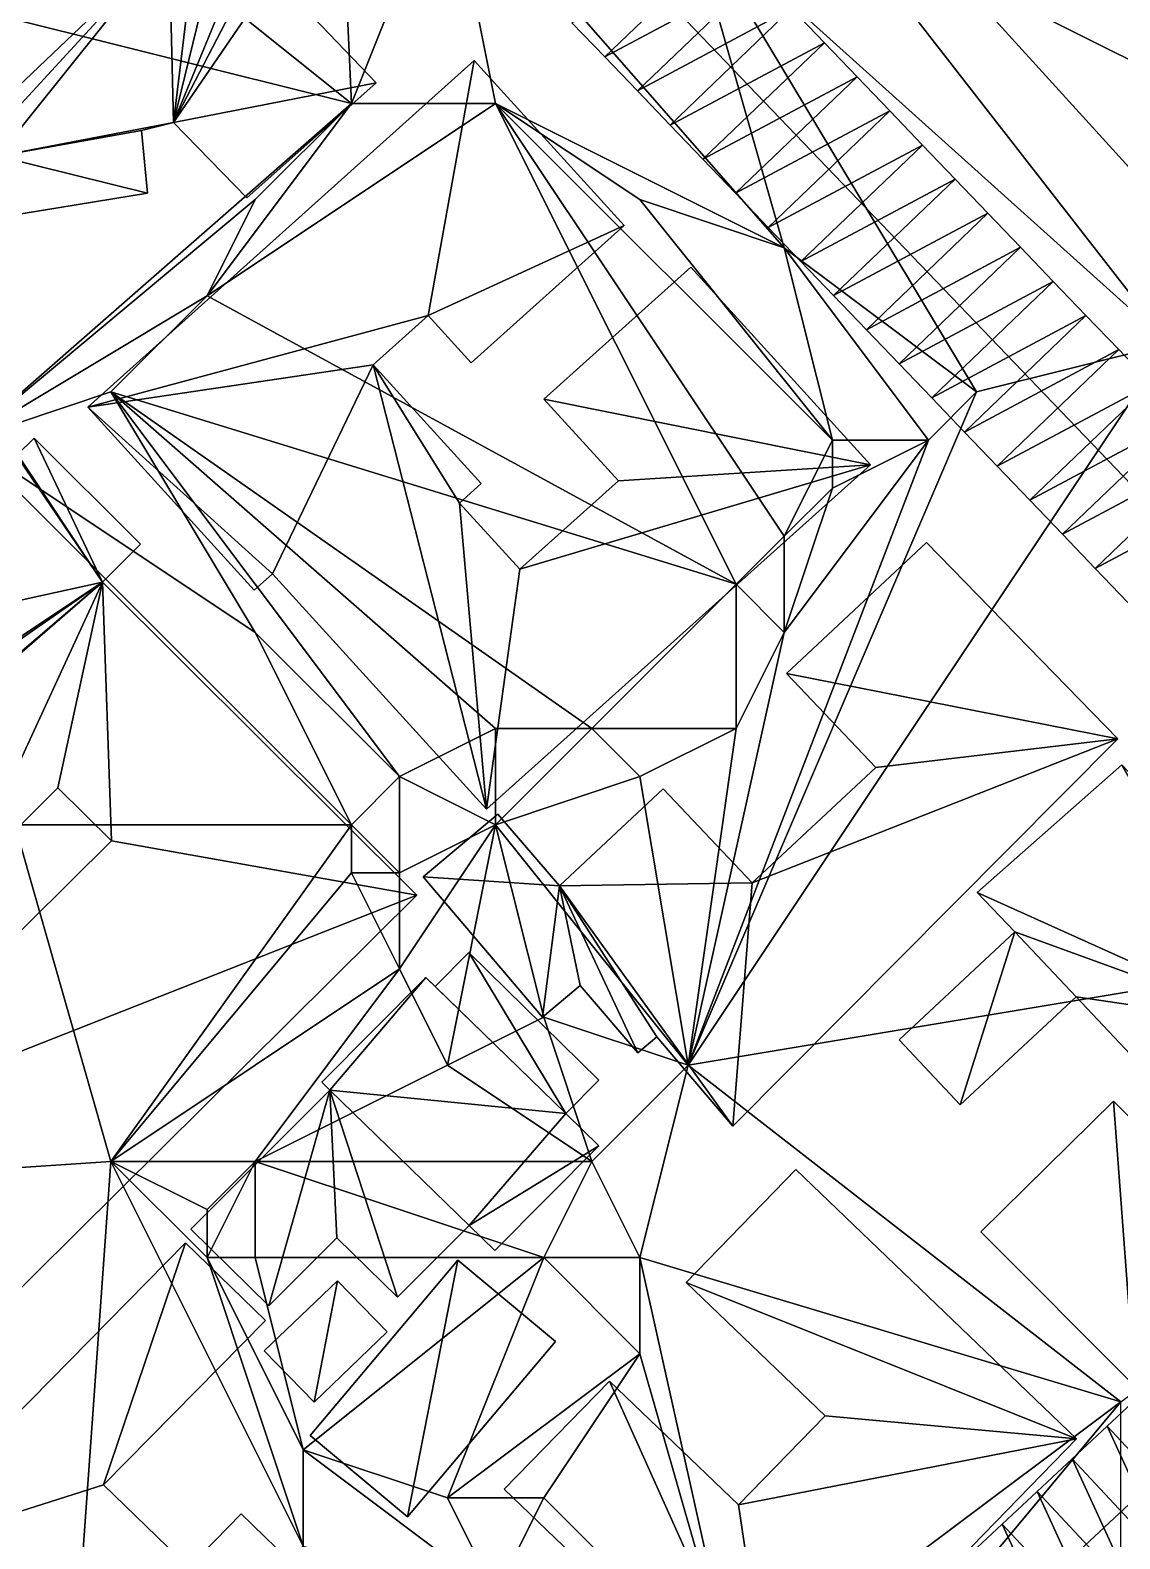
# Model space of a CAD drawing. Header units: metres. Extents: x -1103 to 901, y -902 to 905.
# Drawn here: x -935.4 to -890, y 228.3 to 291 of the extents above; entities that cross this region are included whole.
import ezdxf

# ---------------------------------------------------------------- set-up
doc = ezdxf.new("R2010")
doc.units = ezdxf.units.M
for name, color, linetype in [('OSM_BUILDING_FOOTPRINTS', 7, 'CONTINUOUS'), ('OSM_BUILDING_ROOFS', 1, 'CONTINUOUS'), ('OSM_BUILDING_WALLS', 8, 'CONTINUOUS'), ('OSM_ROAD_AXES', 2, 'CONTINUOUS'), ('OSM_ROAD_SURFACE', 9, 'CONTINUOUS'), ('OSM_TERRAIN', 3, 'CONTINUOUS')]:
    doc.layers.add(name, color=color, linetype=linetype)

msp = doc.modelspace()

# ---------------------------------------------------------------- linework, layer by layer
at = {"layer": 'OSM_BUILDING_FOOTPRINTS'}
for points in [[(-887.143, 282.572, 13.713), (-900.64, 297.424, 13.713), (-889.708, 307.256, 13.713), (-888.625, 306.072, 13.713), (-882.247, 311.801, 13.713), (-882.136, 311.679, 13.713), (-882.114, 311.646, 13.713), (-880.6, 313.006, 13.713), (-877.228, 309.302, 13.713), (-877.14, 309.379, 13.713), (-875.161, 307.234, 13.713), (-873.205, 308.992, 13.713), (-871.735, 307.367, 13.713), (-870.485, 308.495, 13.713), (-868.396, 306.216, 13.713), (-863.886, 310.319, 13.713), (-860.449, 306.593, 13.713), (-887.143, 282.572, 13.713)], [(-942.069, 292.115, 14.005), (-929.579, 294.692, 14.005), (-928.495, 294.659, 14.005), (-927.622, 294.471, 14.005), (-926.561, 294.128, 14.005), (-925.975, 293.807, 14.005), (-925.224, 293.31, 14.005), (-920.968, 288.853, 14.005), (-926.34, 284.075, 14.005), (-929.391, 287.205, 14.005), (-930.728, 286.873, 14.005), (-930.474, 284.274, 14.005), (-936.332, 283.312, 14.005), (-936.697, 285.8, 14.005), (-937.792, 285.745, 14.005), (-937.637, 284.772, 14.005), (-940.71, 284.108, 14.005), (-942.069, 292.115, 14.005)], [(-925.278, 268.438, 14.391), (-926.041, 267.752, 14.391), (-932.961, 275.361, 14.391), (-916.889, 289.782, 14.391), (-910.654, 282.925, 14.391), (-917.021, 277.208, 14.391), (-918.801, 279.176, 14.391), (-921.089, 277.13, 14.391), (-916.601, 272.198, 14.391), (-917.508, 271.38, 14.391), (-914.998, 268.626, 14.391), (-910.897, 272.298, 14.391), (-913.993, 275.704, 14.391), (-907.88, 281.189, 14.391), (-900.407, 272.973, 14.391), (-916.38, 258.651, 14.391), (-925.278, 268.438, 14.391)], [(-919.276, 255.068, 14.015), (-944.058, 230.483, 14.015), (-957.798, 244.163, 14.015), (-953.034, 248.874, 14.015), (-950.027, 251.86, 14.015), (-947.905, 249.748, 14.015), (-948.281, 249.383, 14.015), (-944.147, 245.269, 14.015), (-931.977, 257.324, 14.015), (-934.199, 259.535, 14.015), (-938.078, 255.698, 14.015), (-942.069, 259.668, 14.015), (-941.151, 260.575, 14.015), (-941.98, 261.393, 14.015), (-941.118, 262.256, 14.015), (-944.335, 265.452, 14.015), (-936.089, 273.613, 14.015), (-935.879, 273.403, 14.015), (-935.194, 274.078, 14.015), (-930.761, 269.665, 14.015), (-932.353, 268.084, 14.015), (-919.276, 255.068, 14.015)], [(-898.086, 269.732, 15.646), (-890.127, 261.571, 15.646), (-906.144, 245.469, 15.646), (-909.294, 249.173, 15.646), (-910.09, 248.51, 15.646), (-912.489, 251.319, 15.646), (-914.047, 250.003, 15.646), (-919.011, 255.831, 15.646), (-915.905, 258.441, 15.646), (-913.351, 255.455, 15.646), (-909.04, 259.492, 15.646), (-905.337, 255.577, 15.646), (-900.197, 260.387, 15.646), (-903.9, 264.291, 15.646), (-898.086, 269.732, 15.646)], [(-881.693, 251.74, 15.888), (-889.961, 260.487, 15.888), (-895.975, 255.179, 15.888), (-894.416, 253.542, 15.888), (-899.224, 249.052, 15.888), (-896.682, 246.354, 15.888), (-891.862, 250.844, 15.888), (-889.165, 247.979, 15.888), (-889.431, 247.272, 15.888), (-883.826, 241.477, 15.888), (-881.516, 243.733, 15.888), (-883.649, 245.812, 15.888), (-883.296, 246.387, 15.888), (-883.152, 249.473, 15.888), (-883.672, 249.638, 15.888), (-881.693, 251.74, 15.888)], [(-923.233, 247.293, 14.169), (-918.9, 251.651, 14.169), (-918.513, 251.275, 14.169), (-917.109, 252.679, 14.169), (-911.704, 247.371, 14.169), (-913.075, 245.988, 14.169), (-911.704, 244.639, 14.169), (-916.037, 240.293, 14.169), (-917.098, 241.333, 14.169), (-920.083, 238.347, 14.169), (-922.603, 240.824, 14.169), (-925.433, 237.993, 14.169), (-928.671, 241.177, 14.169), (-922.901, 246.961, 14.169), (-923.233, 247.293, 14.169)], [(-895.831, 241.067, 15.957), (-890.304, 246.509, 15.957), (-883.904, 240.106, 15.957), (-889.419, 234.653, 15.957), (-895.831, 241.067, 15.957)], [(-915.65, 230.362, 15.277), (-911.273, 234.863, 15.277), (-905.9, 229.71, 15.277), (-902.297, 233.415, 15.277), (-908.078, 238.966, 15.277), (-903.513, 243.655, 15.277), (-891.851, 232.464, 15.277), (-904.397, 219.558, 15.277), (-915.65, 230.362, 15.277)], [(-941.759, 227.53, 14.03), (-928.892, 240.613, 14.03), (-925.565, 237.384, 14.03), (-932.308, 230.539, 14.03), (-928.76, 227.11, 14.03), (-926.582, 229.333, 14.03), (-922.702, 225.562, 14.03), (-931.025, 217.102, 14.03), (-941.759, 227.53, 14.03)], [(-913.506, 236.5, 14.787), (-919.662, 229.212, 14.787), (-923.719, 232.596, 14.787), (-917.573, 239.884, 14.787), (-913.506, 236.5, 14.787)], [(-925.62, 236.113, 14.514), (-922.57, 239.032, 14.514), (-920.514, 236.909, 14.514), (-923.553, 233.989, 14.514), (-925.62, 236.113, 14.514)]]:
    msp.add_polyline3d(points, close=True, dxfattribs=at)
at = {"layer": 'OSM_BUILDING_ROOFS'}
for points in [[(-900.64, 297.424, 50.913), (-887.143, 282.572, 50.913), (-860.449, 306.593, 50.913)], [(-929.579, 294.692, 28.805), (-942.069, 292.115, 28.805), (-940.71, 284.108, 28.805)], [(-929.579, 294.692, 28.805), (-940.71, 284.108, 28.805), (-937.792, 285.745, 28.805)], [(-929.579, 294.692, 28.805), (-937.792, 285.745, 28.805), (-936.697, 285.8, 28.805)], [(-929.579, 294.692, 28.805), (-936.697, 285.8, 28.805), (-929.391, 287.205, 28.805)], [(-929.391, 287.205, 28.805), (-928.495, 294.659, 28.805), (-929.579, 294.692, 28.805)], [(-929.391, 287.205, 28.805), (-927.622, 294.471, 28.805), (-928.495, 294.659, 28.805)], [(-929.391, 287.205, 28.805), (-926.561, 294.128, 28.805), (-927.622, 294.471, 28.805)], [(-929.391, 287.205, 28.805), (-925.975, 293.807, 28.805), (-926.561, 294.128, 28.805)], [(-929.391, 287.205, 28.805), (-925.224, 293.31, 28.805), (-925.975, 293.807, 28.805)], [(-929.391, 287.205, 28.805), (-920.968, 288.853, 28.805), (-925.224, 293.31, 28.805)], [(-918.801, 279.176, 29.191), (-916.889, 289.782, 29.191), (-932.961, 275.361, 29.191)], [(-918.801, 279.176, 29.191), (-910.654, 282.925, 29.191), (-916.889, 289.782, 29.191)], [(-929.391, 287.205, 28.805), (-926.34, 284.075, 28.805), (-920.968, 288.853, 28.805)], [(-936.697, 285.8, 28.805), (-930.728, 286.873, 28.805), (-929.391, 287.205, 28.805)], [(-936.697, 285.8, 28.805), (-930.474, 284.274, 28.805), (-930.728, 286.873, 28.805)], [(-936.697, 285.8, 28.805), (-936.332, 283.312, 28.805), (-930.474, 284.274, 28.805)], [(-918.801, 279.176, 29.191), (-917.021, 277.208, 29.191), (-910.654, 282.925, 29.191)], [(-900.407, 272.973, 29.191), (-907.88, 281.189, 29.191), (-913.993, 275.704, 29.191)], [(-921.089, 277.13, 29.191), (-918.801, 279.176, 29.191), (-932.961, 275.361, 29.191)], [(-921.089, 277.13, 29.191), (-932.961, 275.361, 29.191), (-925.278, 268.438, 29.191)], [(-921.089, 277.13, 29.191), (-925.278, 268.438, 29.191), (-916.38, 258.651, 29.191)], [(-917.508, 271.38, 29.191), (-916.601, 272.198, 29.191), (-921.089, 277.13, 29.191)], [(-916.38, 258.651, 29.191), (-917.508, 271.38, 29.191), (-921.089, 277.13, 29.191)], [(-900.407, 272.973, 29.191), (-913.993, 275.704, 29.191), (-910.897, 272.298, 29.191)], [(-932.961, 275.361, 29.191), (-926.041, 267.752, 29.191), (-925.278, 268.438, 29.191)], [(-932.353, 268.084, 25.615), (-936.089, 273.613, 25.615), (-944.335, 265.452, 25.615)], [(-932.353, 268.084, 25.615), (-935.879, 273.403, 25.615), (-936.089, 273.613, 25.615)], [(-932.353, 268.084, 25.615), (-935.194, 274.078, 25.615), (-935.879, 273.403, 25.615)], [(-932.353, 268.084, 25.615), (-930.761, 269.665, 25.615), (-935.194, 274.078, 25.615)], [(-916.38, 258.651, 29.191), (-900.407, 272.973, 29.191), (-914.998, 268.626, 29.191)], [(-900.407, 272.973, 29.191), (-910.897, 272.298, 29.191), (-914.998, 268.626, 29.191)], [(-916.38, 258.651, 29.191), (-914.998, 268.626, 29.191), (-917.508, 271.38, 29.191)], [(-890.127, 261.571, 25.646), (-898.086, 269.732, 25.646), (-903.9, 264.291, 25.646)], [(-932.353, 268.084, 25.615), (-944.335, 265.452, 25.615), (-941.118, 262.256, 25.615)], [(-932.353, 268.084, 25.615), (-941.151, 260.575, 25.615), (-942.069, 259.668, 25.615)], [(-932.353, 268.084, 25.615), (-942.069, 259.668, 25.615), (-938.078, 255.698, 25.615)], [(-932.353, 268.084, 25.615), (-941.118, 262.256, 25.615), (-941.98, 261.393, 25.615)], [(-932.353, 268.084, 25.615), (-941.98, 261.393, 25.615), (-941.151, 260.575, 25.615)], [(-932.353, 268.084, 25.615), (-938.078, 255.698, 25.615), (-934.199, 259.535, 25.615)], [(-932.353, 268.084, 25.615), (-934.199, 259.535, 25.615), (-931.977, 257.324, 25.615)], [(-919.276, 255.068, 25.615), (-932.353, 268.084, 25.615), (-931.977, 257.324, 25.615)], [(-890.127, 261.571, 25.646), (-903.9, 264.291, 25.646), (-900.197, 260.387, 25.646)], [(-906.144, 245.469, 25.646), (-890.127, 261.571, 25.646), (-905.337, 255.577, 25.646)], [(-890.127, 261.571, 25.646), (-900.197, 260.387, 25.646), (-905.337, 255.577, 25.646)], [(-883.672, 249.638, 30.688), (-889.961, 260.487, 30.688), (-895.975, 255.179, 30.688)], [(-905.337, 255.577, 25.646), (-909.04, 259.492, 25.646), (-913.351, 255.455, 25.646)], [(-913.351, 255.455, 25.646), (-915.905, 258.441, 25.646), (-919.011, 255.831, 25.646)], [(-919.276, 255.068, 25.615), (-931.977, 257.324, 25.615), (-944.147, 245.269, 25.615)], [(-913.351, 255.455, 25.646), (-919.011, 255.831, 25.646), (-914.047, 250.003, 25.646)], [(-913.351, 255.455, 25.646), (-914.047, 250.003, 25.646), (-912.489, 251.319, 25.646)], [(-906.144, 245.469, 25.646), (-905.337, 255.577, 25.646), (-913.351, 255.455, 25.646)], [(-913.351, 255.455, 25.646), (-912.489, 251.319, 25.646), (-910.09, 248.51, 25.646)], [(-913.351, 255.455, 25.646), (-910.09, 248.51, 25.646), (-909.294, 249.173, 25.646)], [(-913.351, 255.455, 25.646), (-909.294, 249.173, 25.646), (-906.144, 245.469, 25.646)], [(-944.147, 245.269, 25.615), (-944.058, 230.483, 25.615), (-919.276, 255.068, 25.615)], [(-883.672, 249.638, 30.688), (-895.975, 255.179, 30.688), (-894.416, 253.542, 30.688)], [(-894.416, 253.542, 30.688), (-899.224, 249.052, 30.688), (-896.682, 246.354, 30.688)], [(-894.416, 253.542, 30.688), (-896.682, 246.354, 30.688), (-891.862, 250.844, 30.688)], [(-883.672, 249.638, 30.688), (-894.416, 253.542, 30.688), (-891.862, 250.844, 30.688)], [(-913.075, 245.988, 28.969), (-917.109, 252.679, 28.969), (-918.513, 251.275, 28.969)], [(-913.075, 245.988, 28.969), (-911.704, 247.371, 28.969), (-917.109, 252.679, 28.969)], [(-918.9, 251.651, 28.969), (-923.233, 247.293, 28.969), (-922.901, 246.961, 28.969)], [(-913.075, 245.988, 28.969), (-918.9, 251.651, 28.969), (-922.901, 246.961, 28.969)], [(-913.075, 245.988, 28.969), (-918.513, 251.275, 28.969), (-918.9, 251.651, 28.969)], [(-883.672, 249.638, 30.688), (-891.862, 250.844, 30.688), (-889.165, 247.979, 30.688)], [(-922.901, 246.961, 28.969), (-928.671, 241.177, 28.969), (-925.433, 237.993, 28.969)], [(-922.901, 246.961, 28.969), (-925.433, 237.993, 28.969), (-922.603, 240.824, 28.969)], [(-922.901, 246.961, 28.969), (-922.603, 240.824, 28.969), (-920.083, 238.347, 28.969)], [(-922.901, 246.961, 28.969), (-920.083, 238.347, 28.969), (-917.098, 241.333, 28.969)], [(-913.075, 245.988, 28.969), (-922.901, 246.961, 28.969), (-917.098, 241.333, 28.969)], [(-917.098, 241.333, 28.969), (-911.704, 244.639, 28.969), (-913.075, 245.988, 28.969)], [(-890.304, 246.509, 27.557), (-895.831, 241.067, 27.557), (-889.419, 234.653, 27.557)], [(-890.304, 246.509, 27.557), (-889.419, 234.653, 27.557), (-883.904, 240.106, 27.557)], [(-917.098, 241.333, 28.969), (-916.037, 240.293, 28.969), (-911.704, 244.639, 28.969)], [(-891.851, 232.464, 26.877), (-903.513, 243.655, 26.877), (-908.078, 238.966, 26.877)], [(-932.308, 230.539, 32.03), (-928.892, 240.613, 32.03), (-941.759, 227.53, 32.03)], [(-932.308, 230.539, 32.03), (-925.565, 237.384, 32.03), (-928.892, 240.613, 32.03)], [(-919.662, 229.212, 29.587), (-917.573, 239.884, 29.587), (-923.719, 232.596, 29.587)], [(-919.662, 229.212, 29.587), (-913.506, 236.5, 29.587), (-917.573, 239.884, 29.587)], [(-922.57, 239.032, 24.514), (-925.62, 236.113, 24.514), (-923.553, 233.989, 24.514)], [(-922.57, 239.032, 24.514), (-923.553, 233.989, 24.514), (-920.514, 236.909, 24.514)], [(-891.851, 232.464, 26.877), (-908.078, 238.966, 26.877), (-902.297, 233.415, 26.877)], [(-911.273, 234.863, 26.877), (-915.65, 230.362, 26.877), (-904.397, 219.558, 26.877)], [(-905.9, 229.71, 26.877), (-911.273, 234.863, 26.877), (-904.397, 219.558, 26.877)], [(-891.851, 232.464, 26.877), (-902.297, 233.415, 26.877), (-905.9, 229.71, 26.877)], [(-905.9, 229.71, 26.877), (-904.397, 219.558, 26.877), (-891.851, 232.464, 26.877)], [(-941.759, 227.53, 32.03), (-928.76, 227.11, 32.03), (-932.308, 230.539, 32.03)], [(-922.702, 225.562, 32.03), (-926.582, 229.333, 32.03), (-928.76, 227.11, 32.03)]]:
    msp.add_3dface(points, dxfattribs=at)
at = {"layer": 'OSM_BUILDING_WALLS'}
for points in [[(-900.64, 297.424, 13.713), (-887.143, 282.572, 13.713), (-887.143, 282.572, 50.913)], [(-900.64, 297.424, 13.713), (-887.143, 282.572, 50.913), (-900.64, 297.424, 50.913)], [(-920.968, 288.853, 14.005), (-925.224, 293.31, 14.005), (-925.224, 293.31, 28.805)], [(-920.968, 288.853, 14.005), (-925.224, 293.31, 28.805), (-920.968, 288.853, 28.805)], [(-916.889, 289.782, 14.391), (-932.961, 275.361, 14.391), (-932.961, 275.361, 29.191)], [(-916.889, 289.782, 14.391), (-932.961, 275.361, 29.191), (-916.889, 289.782, 29.191)], [(-910.654, 282.925, 14.391), (-916.889, 289.782, 14.391), (-916.889, 289.782, 29.191)], [(-910.654, 282.925, 14.391), (-916.889, 289.782, 29.191), (-910.654, 282.925, 29.191)], [(-926.34, 284.075, 14.005), (-920.968, 288.853, 14.005), (-920.968, 288.853, 28.805)], [(-926.34, 284.075, 14.005), (-920.968, 288.853, 28.805), (-926.34, 284.075, 28.805)], [(-930.728, 286.873, 14.005), (-929.391, 287.205, 14.005), (-929.391, 287.205, 28.805)], [(-930.728, 286.873, 14.005), (-929.391, 287.205, 28.805), (-930.728, 286.873, 28.805)], [(-930.474, 284.274, 14.005), (-930.728, 286.873, 14.005), (-930.728, 286.873, 28.805)], [(-930.474, 284.274, 14.005), (-930.728, 286.873, 28.805), (-930.474, 284.274, 28.805)], [(-929.391, 287.205, 14.005), (-926.34, 284.075, 14.005), (-926.34, 284.075, 28.805)], [(-929.391, 287.205, 14.005), (-926.34, 284.075, 28.805), (-929.391, 287.205, 28.805)], [(-936.332, 283.312, 14.005), (-930.474, 284.274, 14.005), (-930.474, 284.274, 28.805)], [(-936.332, 283.312, 14.005), (-930.474, 284.274, 28.805), (-936.332, 283.312, 28.805)], [(-917.021, 277.208, 14.391), (-910.654, 282.925, 14.391), (-910.654, 282.925, 29.191)], [(-917.021, 277.208, 14.391), (-910.654, 282.925, 29.191), (-917.021, 277.208, 29.191)], [(-907.88, 281.189, 14.391), (-913.993, 275.704, 14.391), (-913.993, 275.704, 29.191)], [(-907.88, 281.189, 14.391), (-913.993, 275.704, 29.191), (-907.88, 281.189, 29.191)], [(-900.407, 272.973, 14.391), (-907.88, 281.189, 14.391), (-907.88, 281.189, 29.191)], [(-900.407, 272.973, 14.391), (-907.88, 281.189, 29.191), (-900.407, 272.973, 29.191)], [(-921.089, 277.13, 14.391), (-918.801, 279.176, 14.391), (-918.801, 279.176, 29.191)], [(-921.089, 277.13, 14.391), (-918.801, 279.176, 29.191), (-921.089, 277.13, 29.191)], [(-918.801, 279.176, 14.391), (-917.021, 277.208, 14.391), (-917.021, 277.208, 29.191)], [(-918.801, 279.176, 14.391), (-917.021, 277.208, 29.191), (-918.801, 279.176, 29.191)], [(-916.601, 272.198, 14.391), (-921.089, 277.13, 14.391), (-921.089, 277.13, 29.191)], [(-916.601, 272.198, 14.391), (-921.089, 277.13, 29.191), (-916.601, 272.198, 29.191)], [(-913.993, 275.704, 14.391), (-910.897, 272.298, 14.391), (-910.897, 272.298, 29.191)], [(-913.993, 275.704, 14.391), (-910.897, 272.298, 29.191), (-913.993, 275.704, 29.191)], [(-932.961, 275.361, 14.391), (-926.041, 267.752, 14.391), (-926.041, 267.752, 29.191)], [(-932.961, 275.361, 14.391), (-926.041, 267.752, 29.191), (-932.961, 275.361, 29.191)], [(-935.194, 274.078, 14.015), (-935.879, 273.403, 14.015), (-935.879, 273.403, 25.615)], [(-935.194, 274.078, 14.015), (-935.879, 273.403, 25.615), (-935.194, 274.078, 25.615)], [(-930.761, 269.665, 14.015), (-935.194, 274.078, 14.015), (-935.194, 274.078, 25.615)], [(-930.761, 269.665, 14.015), (-935.194, 274.078, 25.615), (-930.761, 269.665, 25.615)], [(-916.38, 258.651, 14.391), (-900.407, 272.973, 14.391), (-900.407, 272.973, 29.191)], [(-916.38, 258.651, 14.391), (-900.407, 272.973, 29.191), (-916.38, 258.651, 29.191)], [(-917.508, 271.38, 14.391), (-916.601, 272.198, 14.391), (-916.601, 272.198, 29.191)], [(-917.508, 271.38, 14.391), (-916.601, 272.198, 29.191), (-917.508, 271.38, 29.191)], [(-910.897, 272.298, 14.391), (-914.998, 268.626, 14.391), (-914.998, 268.626, 29.191)], [(-910.897, 272.298, 14.391), (-914.998, 268.626, 29.191), (-910.897, 272.298, 29.191)], [(-914.998, 268.626, 14.391), (-917.508, 271.38, 14.391), (-917.508, 271.38, 29.191)], [(-914.998, 268.626, 14.391), (-917.508, 271.38, 29.191), (-914.998, 268.626, 29.191)], [(-932.353, 268.084, 14.015), (-930.761, 269.665, 14.015), (-930.761, 269.665, 25.615)], [(-932.353, 268.084, 14.015), (-930.761, 269.665, 25.615), (-932.353, 268.084, 25.615)], [(-898.086, 269.732, 15.646), (-903.9, 264.291, 15.646), (-903.9, 264.291, 25.646)], [(-898.086, 269.732, 15.646), (-903.9, 264.291, 25.646), (-898.086, 269.732, 25.646)], [(-890.127, 261.571, 15.646), (-898.086, 269.732, 15.646), (-898.086, 269.732, 25.646)], [(-890.127, 261.571, 15.646), (-898.086, 269.732, 25.646), (-890.127, 261.571, 25.646)], [(-919.276, 255.068, 14.015), (-932.353, 268.084, 14.015), (-932.353, 268.084, 25.615)], [(-919.276, 255.068, 14.015), (-932.353, 268.084, 25.615), (-919.276, 255.068, 25.615)], [(-926.041, 267.752, 14.391), (-925.278, 268.438, 14.391), (-925.278, 268.438, 29.191)], [(-926.041, 267.752, 14.391), (-925.278, 268.438, 29.191), (-926.041, 267.752, 29.191)], [(-925.278, 268.438, 14.391), (-916.38, 258.651, 14.391), (-916.38, 258.651, 29.191)], [(-925.278, 268.438, 14.391), (-916.38, 258.651, 29.191), (-925.278, 268.438, 29.191)], [(-903.9, 264.291, 15.646), (-900.197, 260.387, 15.646), (-900.197, 260.387, 25.646)], [(-903.9, 264.291, 15.646), (-900.197, 260.387, 25.646), (-903.9, 264.291, 25.646)], [(-906.144, 245.469, 15.646), (-890.127, 261.571, 15.646), (-890.127, 261.571, 25.646)], [(-906.144, 245.469, 15.646), (-890.127, 261.571, 25.646), (-906.144, 245.469, 25.646)], [(-889.961, 260.487, 15.888), (-895.975, 255.179, 15.888), (-895.975, 255.179, 30.688)], [(-889.961, 260.487, 15.888), (-895.975, 255.179, 30.688), (-889.961, 260.487, 30.688)], [(-900.197, 260.387, 15.646), (-905.337, 255.577, 15.646), (-905.337, 255.577, 25.646)], [(-900.197, 260.387, 15.646), (-905.337, 255.577, 25.646), (-900.197, 260.387, 25.646)], [(-938.078, 255.698, 14.015), (-934.199, 259.535, 14.015), (-934.199, 259.535, 25.615)], [(-938.078, 255.698, 14.015), (-934.199, 259.535, 25.615), (-938.078, 255.698, 25.615)], [(-934.199, 259.535, 14.015), (-931.977, 257.324, 14.015), (-931.977, 257.324, 25.615)], [(-934.199, 259.535, 14.015), (-931.977, 257.324, 25.615), (-934.199, 259.535, 25.615)], [(-909.04, 259.492, 15.646), (-913.351, 255.455, 15.646), (-913.351, 255.455, 25.646)], [(-909.04, 259.492, 15.646), (-913.351, 255.455, 25.646), (-909.04, 259.492, 25.646)], [(-905.337, 255.577, 15.646), (-909.04, 259.492, 15.646), (-909.04, 259.492, 25.646)], [(-905.337, 255.577, 15.646), (-909.04, 259.492, 25.646), (-905.337, 255.577, 25.646)], [(-915.905, 258.441, 15.646), (-919.011, 255.831, 15.646), (-919.011, 255.831, 25.646)], [(-915.905, 258.441, 15.646), (-919.011, 255.831, 25.646), (-915.905, 258.441, 25.646)], [(-913.351, 255.455, 15.646), (-915.905, 258.441, 15.646), (-915.905, 258.441, 25.646)], [(-913.351, 255.455, 15.646), (-915.905, 258.441, 25.646), (-913.351, 255.455, 25.646)], [(-931.977, 257.324, 14.015), (-944.147, 245.269, 14.015), (-944.147, 245.269, 25.615)], [(-931.977, 257.324, 14.015), (-944.147, 245.269, 25.615), (-931.977, 257.324, 25.615)], [(-919.011, 255.831, 15.646), (-914.047, 250.003, 15.646), (-914.047, 250.003, 25.646)], [(-919.011, 255.831, 15.646), (-914.047, 250.003, 25.646), (-919.011, 255.831, 25.646)], [(-944.058, 230.483, 14.015), (-919.276, 255.068, 14.015), (-919.276, 255.068, 25.615)], [(-944.058, 230.483, 14.015), (-919.276, 255.068, 25.615), (-944.058, 230.483, 25.615)], [(-895.975, 255.179, 15.888), (-894.416, 253.542, 15.888), (-894.416, 253.542, 30.688)], [(-895.975, 255.179, 15.888), (-894.416, 253.542, 30.688), (-895.975, 255.179, 30.688)], [(-894.416, 253.542, 15.888), (-899.224, 249.052, 15.888), (-899.224, 249.052, 30.688)], [(-894.416, 253.542, 15.888), (-899.224, 249.052, 30.688), (-894.416, 253.542, 30.688)], [(-917.109, 252.679, 14.169), (-918.513, 251.275, 14.169), (-918.513, 251.275, 28.969)], [(-917.109, 252.679, 14.169), (-918.513, 251.275, 28.969), (-917.109, 252.679, 28.969)], [(-911.704, 247.371, 14.169), (-917.109, 252.679, 14.169), (-917.109, 252.679, 28.969)], [(-911.704, 247.371, 14.169), (-917.109, 252.679, 28.969), (-911.704, 247.371, 28.969)], [(-918.9, 251.651, 14.169), (-923.233, 247.293, 14.169), (-923.233, 247.293, 28.969)], [(-918.9, 251.651, 14.169), (-923.233, 247.293, 28.969), (-918.9, 251.651, 28.969)], [(-918.513, 251.275, 14.169), (-918.9, 251.651, 14.169), (-918.9, 251.651, 28.969)], [(-918.513, 251.275, 14.169), (-918.9, 251.651, 28.969), (-918.513, 251.275, 28.969)], [(-914.047, 250.003, 15.646), (-912.489, 251.319, 15.646), (-912.489, 251.319, 25.646)], [(-914.047, 250.003, 15.646), (-912.489, 251.319, 25.646), (-914.047, 250.003, 25.646)], [(-912.489, 251.319, 15.646), (-910.09, 248.51, 15.646), (-910.09, 248.51, 25.646)], [(-912.489, 251.319, 15.646), (-910.09, 248.51, 25.646), (-912.489, 251.319, 25.646)], [(-896.682, 246.354, 15.888), (-891.862, 250.844, 15.888), (-891.862, 250.844, 30.688)], [(-896.682, 246.354, 15.888), (-891.862, 250.844, 30.688), (-896.682, 246.354, 30.688)], [(-891.862, 250.844, 15.888), (-889.165, 247.979, 15.888), (-889.165, 247.979, 30.688)], [(-891.862, 250.844, 15.888), (-889.165, 247.979, 30.688), (-891.862, 250.844, 30.688)], [(-910.09, 248.51, 15.646), (-909.294, 249.173, 15.646), (-909.294, 249.173, 25.646)], [(-910.09, 248.51, 15.646), (-909.294, 249.173, 25.646), (-910.09, 248.51, 25.646)], [(-909.294, 249.173, 15.646), (-906.144, 245.469, 15.646), (-906.144, 245.469, 25.646)], [(-909.294, 249.173, 15.646), (-906.144, 245.469, 25.646), (-909.294, 249.173, 25.646)], [(-899.224, 249.052, 15.888), (-896.682, 246.354, 15.888), (-896.682, 246.354, 30.688)], [(-899.224, 249.052, 15.888), (-896.682, 246.354, 30.688), (-899.224, 249.052, 30.688)], [(-923.233, 247.293, 14.169), (-922.901, 246.961, 14.169), (-922.901, 246.961, 28.969)], [(-923.233, 247.293, 14.169), (-922.901, 246.961, 28.969), (-923.233, 247.293, 28.969)], [(-913.075, 245.988, 14.169), (-911.704, 247.371, 14.169), (-911.704, 247.371, 28.969)], [(-913.075, 245.988, 14.169), (-911.704, 247.371, 28.969), (-913.075, 245.988, 28.969)], [(-922.901, 246.961, 14.169), (-928.671, 241.177, 14.169), (-928.671, 241.177, 28.969)], [(-922.901, 246.961, 14.169), (-928.671, 241.177, 28.969), (-922.901, 246.961, 28.969)], [(-911.704, 244.639, 14.169), (-913.075, 245.988, 14.169), (-913.075, 245.988, 28.969)], [(-911.704, 244.639, 14.169), (-913.075, 245.988, 28.969), (-911.704, 244.639, 28.969)], [(-890.304, 246.509, 15.957), (-895.831, 241.067, 15.957), (-895.831, 241.067, 27.557)], [(-890.304, 246.509, 15.957), (-895.831, 241.067, 27.557), (-890.304, 246.509, 27.557)], [(-883.904, 240.106, 15.957), (-890.304, 246.509, 15.957), (-890.304, 246.509, 27.557)], [(-883.904, 240.106, 15.957), (-890.304, 246.509, 27.557), (-883.904, 240.106, 27.557)], [(-916.037, 240.293, 14.169), (-911.704, 244.639, 14.169), (-911.704, 244.639, 28.969)], [(-916.037, 240.293, 14.169), (-911.704, 244.639, 28.969), (-916.037, 240.293, 28.969)], [(-903.513, 243.655, 15.277), (-908.078, 238.966, 15.277), (-908.078, 238.966, 26.877)], [(-903.513, 243.655, 15.277), (-908.078, 238.966, 26.877), (-903.513, 243.655, 26.877)], [(-891.851, 232.464, 15.277), (-903.513, 243.655, 15.277), (-903.513, 243.655, 26.877)], [(-891.851, 232.464, 15.277), (-903.513, 243.655, 26.877), (-891.851, 232.464, 26.877)], [(-928.671, 241.177, 14.169), (-925.433, 237.993, 14.169), (-925.433, 237.993, 28.969)], [(-928.671, 241.177, 14.169), (-925.433, 237.993, 28.969), (-928.671, 241.177, 28.969)], [(-920.083, 238.347, 14.169), (-917.098, 241.333, 14.169), (-917.098, 241.333, 28.969)], [(-920.083, 238.347, 14.169), (-917.098, 241.333, 28.969), (-920.083, 238.347, 28.969)], [(-917.098, 241.333, 14.169), (-916.037, 240.293, 14.169), (-916.037, 240.293, 28.969)], [(-917.098, 241.333, 14.169), (-916.037, 240.293, 28.969), (-917.098, 241.333, 28.969)], [(-895.831, 241.067, 15.957), (-889.419, 234.653, 15.957), (-889.419, 234.653, 27.557)], [(-895.831, 241.067, 15.957), (-889.419, 234.653, 27.557), (-895.831, 241.067, 27.557)], [(-928.892, 240.613, 14.03), (-941.759, 227.53, 14.03), (-941.759, 227.53, 32.03)], [(-928.892, 240.613, 14.03), (-941.759, 227.53, 32.03), (-928.892, 240.613, 32.03)], [(-925.565, 237.384, 14.03), (-928.892, 240.613, 14.03), (-928.892, 240.613, 32.03)], [(-925.565, 237.384, 14.03), (-928.892, 240.613, 32.03), (-925.565, 237.384, 32.03)], [(-925.433, 237.993, 14.169), (-922.603, 240.824, 14.169), (-922.603, 240.824, 28.969)], [(-925.433, 237.993, 14.169), (-922.603, 240.824, 28.969), (-925.433, 237.993, 28.969)], [(-922.603, 240.824, 14.169), (-920.083, 238.347, 14.169), (-920.083, 238.347, 28.969)], [(-922.603, 240.824, 14.169), (-920.083, 238.347, 28.969), (-922.603, 240.824, 28.969)], [(-917.573, 239.884, 14.787), (-923.719, 232.596, 14.787), (-923.719, 232.596, 29.587)], [(-917.573, 239.884, 14.787), (-923.719, 232.596, 29.587), (-917.573, 239.884, 29.587)], [(-913.506, 236.5, 14.787), (-917.573, 239.884, 14.787), (-917.573, 239.884, 29.587)], [(-913.506, 236.5, 14.787), (-917.573, 239.884, 29.587), (-913.506, 236.5, 29.587)], [(-922.57, 239.032, 14.514), (-925.62, 236.113, 14.514), (-925.62, 236.113, 24.514)], [(-922.57, 239.032, 14.514), (-925.62, 236.113, 24.514), (-922.57, 239.032, 24.514)], [(-920.514, 236.909, 14.514), (-922.57, 239.032, 14.514), (-922.57, 239.032, 24.514)], [(-920.514, 236.909, 14.514), (-922.57, 239.032, 24.514), (-920.514, 236.909, 24.514)], [(-908.078, 238.966, 15.277), (-902.297, 233.415, 15.277), (-902.297, 233.415, 26.877)], [(-908.078, 238.966, 15.277), (-902.297, 233.415, 26.877), (-908.078, 238.966, 26.877)], [(-932.308, 230.539, 14.03), (-925.565, 237.384, 14.03), (-925.565, 237.384, 32.03)], [(-932.308, 230.539, 14.03), (-925.565, 237.384, 32.03), (-932.308, 230.539, 32.03)], [(-923.553, 233.989, 14.514), (-920.514, 236.909, 14.514), (-920.514, 236.909, 24.514)], [(-923.553, 233.989, 14.514), (-920.514, 236.909, 24.514), (-923.553, 233.989, 24.514)], [(-925.62, 236.113, 14.514), (-923.553, 233.989, 14.514), (-923.553, 233.989, 24.514)], [(-925.62, 236.113, 14.514), (-923.553, 233.989, 24.514), (-925.62, 236.113, 24.514)], [(-919.662, 229.212, 14.787), (-913.506, 236.5, 14.787), (-913.506, 236.5, 29.587)], [(-919.662, 229.212, 14.787), (-913.506, 236.5, 29.587), (-919.662, 229.212, 29.587)], [(-911.273, 234.863, 15.277), (-915.65, 230.362, 15.277), (-915.65, 230.362, 26.877)], [(-911.273, 234.863, 15.277), (-915.65, 230.362, 26.877), (-911.273, 234.863, 26.877)], [(-905.9, 229.71, 15.277), (-911.273, 234.863, 15.277), (-911.273, 234.863, 26.877)], [(-905.9, 229.71, 15.277), (-911.273, 234.863, 26.877), (-905.9, 229.71, 26.877)], [(-902.297, 233.415, 15.277), (-905.9, 229.71, 15.277), (-905.9, 229.71, 26.877)], [(-902.297, 233.415, 15.277), (-905.9, 229.71, 26.877), (-902.297, 233.415, 26.877)], [(-923.719, 232.596, 14.787), (-919.662, 229.212, 14.787), (-919.662, 229.212, 29.587)], [(-923.719, 232.596, 14.787), (-919.662, 229.212, 29.587), (-923.719, 232.596, 29.587)], [(-904.397, 219.558, 15.277), (-891.851, 232.464, 15.277), (-891.851, 232.464, 26.877)], [(-904.397, 219.558, 15.277), (-891.851, 232.464, 26.877), (-904.397, 219.558, 26.877)], [(-928.76, 227.11, 14.03), (-932.308, 230.539, 14.03), (-932.308, 230.539, 32.03)], [(-928.76, 227.11, 14.03), (-932.308, 230.539, 32.03), (-928.76, 227.11, 32.03)], [(-915.65, 230.362, 15.277), (-904.397, 219.558, 15.277), (-904.397, 219.558, 26.877)], [(-915.65, 230.362, 15.277), (-904.397, 219.558, 26.877), (-915.65, 230.362, 26.877)], [(-926.582, 229.333, 14.03), (-928.76, 227.11, 14.03), (-928.76, 227.11, 32.03)], [(-926.582, 229.333, 14.03), (-928.76, 227.11, 32.03), (-926.582, 229.333, 32.03)], [(-922.702, 225.562, 14.03), (-926.582, 229.333, 14.03), (-926.582, 229.333, 32.03)], [(-922.702, 225.562, 14.03), (-926.582, 229.333, 32.03), (-922.702, 225.562, 32.03)]]:
    msp.add_3dface(points, dxfattribs=at)
at = {"layer": 'OSM_ROAD_AXES'}
for points in [[(-658.459, 30.519, 14.781), (-710.678, 83.181, 17.71), (-747.532, 124.397, 16.044), (-813.689, 192.863, 18.856), (-868.141, 249.805, 17.888), (-918.459, 302.29, 16.647)], [(-868.141, 249.805, 17.888), (-923.475, 198.202, 16.263), (-981.639, 129.58, 18.177)]]:
    msp.add_polyline3d(points, dxfattribs=at)
at = {"layer": 'OSM_ROAD_SURFACE'}
for points in [[(-906.413, 294.782, 17.076), (-912.826, 291.356, 17.002), (-911.466, 289.938, 17.071)], [(-905.053, 293.364, 17.137), (-906.413, 294.782, 17.076), (-911.466, 289.938, 17.071)], [(-905.053, 293.364, 17.137), (-911.466, 289.938, 17.071), (-910.106, 288.519, 17.14)], [(-903.693, 291.945, 17.21), (-905.053, 293.364, 17.137), (-910.106, 288.519, 17.14)], [(-903.693, 291.945, 17.21), (-910.106, 288.519, 17.14), (-908.746, 287.101, 17.209)], [(-902.333, 290.527, 17.285), (-903.693, 291.945, 17.21), (-908.746, 287.101, 17.209)], [(-902.333, 290.527, 17.285), (-908.746, 287.101, 17.209), (-907.386, 285.682, 17.278)], [(-900.973, 289.108, 17.359), (-902.333, 290.527, 17.285), (-907.386, 285.682, 17.278)], [(-900.973, 289.108, 17.359), (-907.386, 285.682, 17.278), (-906.026, 284.264, 17.348)], [(-899.613, 287.69, 17.434), (-900.973, 289.108, 17.359), (-906.026, 284.264, 17.348)], [(-899.613, 287.69, 17.434), (-906.026, 284.264, 17.348), (-904.666, 282.845, 17.414)], [(-898.253, 286.271, 17.508), (-899.613, 287.69, 17.434), (-904.666, 282.845, 17.414)], [(-898.253, 286.271, 17.508), (-904.666, 282.845, 17.414), (-903.306, 281.427, 17.487)], [(-896.893, 284.853, 17.583), (-898.253, 286.271, 17.508), (-903.306, 281.427, 17.487)], [(-896.893, 284.853, 17.583), (-903.306, 281.427, 17.487), (-901.946, 280.008, 17.544)], [(-895.533, 283.434, 17.657), (-896.893, 284.853, 17.583), (-901.946, 280.008, 17.544)], [(-895.533, 283.434, 17.657), (-901.946, 280.008, 17.544), (-900.586, 278.59, 17.602)], [(-894.173, 282.016, 17.732), (-895.533, 283.434, 17.657), (-900.586, 278.59, 17.602)], [(-894.173, 282.016, 17.732), (-900.586, 278.59, 17.602), (-899.226, 277.171, 17.659)], [(-892.813, 280.597, 17.806), (-894.173, 282.016, 17.732), (-899.226, 277.171, 17.659)], [(-892.813, 280.597, 17.806), (-899.226, 277.171, 17.659), (-897.866, 275.753, 17.717)], [(-891.453, 279.179, 17.881), (-892.813, 280.597, 17.806), (-897.866, 275.753, 17.717)], [(-891.453, 279.179, 17.881), (-897.866, 275.753, 17.717), (-896.506, 274.334, 17.899)], [(-890.093, 277.76, 17.955), (-891.453, 279.179, 17.881), (-896.506, 274.334, 17.899)], [(-890.093, 277.76, 17.955), (-896.506, 274.334, 17.899), (-895.146, 272.916, 17.927)], [(-888.734, 276.341, 17.985), (-890.093, 277.76, 17.955), (-895.146, 272.916, 17.927)], [(-888.734, 276.341, 17.985), (-895.146, 272.916, 17.927), (-893.787, 271.497, 17.955)], [(-887.374, 274.923, 17.981), (-888.734, 276.341, 17.985), (-893.787, 271.497, 17.955)], [(-887.374, 274.923, 17.981), (-893.787, 271.497, 17.955), (-892.427, 270.079, 17.971)], [(-886.014, 273.504, 17.976), (-887.374, 274.923, 17.981), (-892.427, 270.079, 17.971)], [(-886.014, 273.504, 17.976), (-892.427, 270.079, 17.971), (-891.067, 268.66, 17.966)], [(-884.654, 272.086, 17.971), (-886.014, 273.504, 17.976), (-891.067, 268.66, 17.966)], [(-884.654, 272.086, 17.971), (-891.067, 268.66, 17.966), (-889.707, 267.242, 17.961)], [(-889.117, 234.345, 18.01), (-890.573, 232.987, 17.996), (-886.481, 228.599, 17.995)], [(-890.573, 232.987, 17.996), (-892.03, 231.629, 17.961), (-887.938, 227.241, 18.009)], [(-890.573, 232.987, 17.996), (-887.938, 227.241, 18.009), (-886.481, 228.599, 17.995)], [(-892.03, 231.629, 17.961), (-893.486, 230.271, 17.931), (-889.394, 225.883, 17.995)], [(-892.03, 231.629, 17.961), (-889.394, 225.883, 17.995), (-887.938, 227.241, 18.009)], [(-893.486, 230.271, 17.931), (-894.942, 228.913, 17.901), (-890.85, 224.525, 17.968)], [(-893.486, 230.271, 17.931), (-890.85, 224.525, 17.968), (-889.394, 225.883, 17.995)], [(-894.942, 228.913, 17.901), (-896.398, 227.555, 17.871), (-892.306, 223.167, 17.932)], [(-894.942, 228.913, 17.901), (-892.306, 223.167, 17.932), (-890.85, 224.525, 17.968)]]:
    msp.add_3dface(points, dxfattribs=at)
at = {"layer": 'OSM_TERRAIN'}
for points in [[(-952, 312, 16.132), (-922, 288, 16.007), (-924, 332, 16.182)], [(-918, 298, 16.688), (-924, 332, 16.182), (-922, 288, 16.007)], [(-922, 288, 16.007), (-952, 312, 16.132), (-962, 298, 16.069)], [(-902, 296, 17.449), (-886, 288, 17.52), (-892, 310, 17.787)], [(-892, 310, 17.787), (-886, 288, 17.52), (-876, 308, 17.52)], [(-962, 298, 16.069), (-938, 274, 16.068), (-922, 288, 16.007)], [(-922, 288, 16.007), (-916, 288, 16.791), (-918, 298, 16.688)], [(-916, 288, 16.791), (-904, 282, 17.401), (-918, 298, 16.688)], [(-904, 282, 17.401), (-908, 296, 16.939), (-918, 298, 16.688)], [(-904, 282, 17.401), (-896, 276, 17.845), (-908, 296, 16.939)], [(-896, 276, 17.845), (-888, 278, 17.939), (-908, 296, 16.939)], [(-908, 296, 16.939), (-888, 278, 17.939), (-902, 296, 17.449)], [(-888, 278, 17.939), (-886, 288, 17.52), (-902, 296, 17.449)], [(-938, 274, 16.068), (-926, 284, 16.041), (-922, 288, 16.007)], [(-928, 280, 16.766), (-906, 268, 16.791), (-916, 288, 16.791)], [(-926, 284, 16.041), (-928, 280, 16.766), (-922, 288, 16.007)], [(-928, 280, 16.766), (-916, 288, 16.791), (-922, 288, 16.007)], [(-906, 268, 16.791), (-904, 270, 16.791), (-916, 288, 16.791)], [(-904, 270, 16.791), (-902, 274, 16.791), (-916, 288, 16.791)], [(-916, 288, 16.791), (-902, 274, 16.791), (-910, 284, 16.84)], [(-916, 288, 16.791), (-910, 284, 16.84), (-904, 282, 17.401)], [(-938, 274, 16.068), (-928, 280, 16.766), (-926, 284, 16.041)], [(-910, 284, 16.84), (-902, 274, 16.791), (-904, 282, 17.401)], [(-902, 274, 16.791), (-898, 274, 17.575), (-904, 282, 17.401)], [(-898, 274, 17.575), (-896, 276, 17.845), (-904, 282, 17.401)], [(-932, 276, 16.791), (-928, 280, 16.766), (-938, 274, 16.068)], [(-932, 276, 16.791), (-906, 268, 16.791), (-928, 280, 16.766)], [(-860, 256, 17.859), (-888, 278, 17.939), (-908, 248, 17.872)], [(-896, 276, 17.845), (-908, 248, 17.872), (-888, 278, 17.939)], [(-938, 274, 16.068), (-926, 266, 16.667), (-932, 276, 16.791)], [(-920, 260, 16.915), (-932, 276, 16.791), (-926, 266, 16.667)], [(-920, 260, 16.915), (-916, 262, 16.91), (-932, 276, 16.791)], [(-916, 262, 16.91), (-912, 262, 16.911), (-932, 276, 16.791)], [(-912, 262, 16.911), (-906, 268, 16.791), (-932, 276, 16.791)], [(-898, 274, 17.575), (-908, 248, 17.872), (-896, 276, 17.845)], [(-936, 258, 16.162), (-922, 258, 16.331), (-938, 274, 16.068)], [(-922, 258, 16.331), (-926, 266, 16.667), (-938, 274, 16.068)], [(-904, 266, 17.712), (-908, 248, 17.872), (-898, 274, 17.575)], [(-904, 266, 17.712), (-898, 274, 17.575), (-902, 272, 16.791)], [(-904, 270, 16.791), (-902, 272, 16.791), (-902, 274, 16.791)], [(-902, 272, 16.791), (-898, 274, 17.575), (-902, 274, 16.791)], [(-904, 266, 17.712), (-902, 272, 16.791), (-904, 270, 16.791)], [(-906, 268, 16.791), (-904, 266, 17.712), (-904, 270, 16.791)], [(-912, 262, 16.911), (-906, 262, 17.791), (-906, 268, 16.791)], [(-906, 262, 17.791), (-904, 266, 17.712), (-906, 268, 16.791)], [(-922, 258, 16.331), (-920, 260, 16.915), (-926, 266, 16.667)], [(-906, 262, 17.791), (-908, 248, 17.872), (-904, 266, 17.712)], [(-920, 260, 16.915), (-916, 258, 17.872), (-916, 262, 16.91)], [(-916, 258, 17.872), (-912, 262, 16.911), (-916, 262, 16.91)], [(-916, 258, 17.872), (-910, 260, 17.794), (-912, 262, 16.911)], [(-910, 260, 17.794), (-906, 262, 17.791), (-912, 262, 16.911)], [(-910, 260, 17.794), (-908, 248, 17.872), (-906, 262, 17.791)], [(-920, 256, 17.454), (-920, 260, 16.915), (-922, 258, 16.331)], [(-920, 256, 17.454), (-916, 258, 17.872), (-920, 260, 16.915)], [(-916, 258, 17.872), (-908, 248, 17.872), (-910, 260, 17.794)], [(-962, 242, 16), (-932, 244, 16.162), (-936, 258, 16.162)], [(-932, 244, 16.162), (-922, 258, 16.331), (-936, 258, 16.162)], [(-932, 244, 16.162), (-922, 256, 16.592), (-922, 258, 16.331)], [(-922, 256, 16.592), (-920, 256, 17.454), (-922, 258, 16.331)], [(-920, 252, 17.098), (-918, 248, 17.013), (-916, 258, 17.872)], [(-920, 252, 17.098), (-916, 258, 17.872), (-920, 256, 17.454)], [(-918, 248, 17.013), (-914, 250, 17.865), (-916, 258, 17.872)], [(-914, 250, 17.865), (-908, 248, 17.872), (-916, 258, 17.872)], [(-932, 244, 16.162), (-920, 252, 17.098), (-922, 256, 16.592)], [(-922, 256, 16.592), (-920, 252, 17.098), (-920, 256, 17.454)], [(-890, 234, 17.961), (-860, 256, 17.859), (-908, 248, 17.872)], [(-926, 244, 16.999), (-920, 252, 17.098), (-932, 244, 16.162)], [(-926, 244, 16.999), (-918, 248, 17.013), (-920, 252, 17.098)], [(-918, 248, 17.013), (-912, 244, 17.057), (-914, 250, 17.865)], [(-912, 244, 17.057), (-908, 248, 17.872), (-914, 250, 17.865)], [(-926, 244, 16.999), (-912, 244, 17.057), (-918, 248, 17.013)], [(-912, 244, 17.057), (-910, 240, 17.802), (-908, 248, 17.872)], [(-910, 240, 17.802), (-890, 234, 17.961), (-908, 248, 17.872)], [(-934, 216, 16.061), (-932, 244, 16.162), (-962, 242, 16)], [(-934, 216, 16.061), (-924, 228, 16.16), (-932, 244, 16.162)], [(-924, 228, 16.16), (-928, 240, 16.074), (-932, 244, 16.162)], [(-932, 244, 16.162), (-928, 240, 16.074), (-928, 242, 16.429)], [(-928, 242, 16.429), (-926, 244, 16.999), (-932, 244, 16.162)], [(-928, 240, 16.074), (-926, 240, 16.44), (-926, 244, 16.999)], [(-928, 240, 16.074), (-926, 244, 16.999), (-928, 242, 16.429)], [(-926, 240, 16.44), (-914, 240, 17.13), (-926, 244, 16.999)], [(-914, 240, 17.13), (-912, 244, 17.057), (-926, 244, 16.999)], [(-910, 240, 17.802), (-912, 244, 17.057), (-914, 240, 17.13)], [(-944, 216, 16.301), (-934, 216, 16.061), (-962, 242, 16)], [(-924, 228, 16.16), (-924, 232, 16.909), (-928, 240, 16.074)], [(-928, 240, 16.074), (-924, 232, 16.909), (-926, 240, 16.44)], [(-924, 232, 16.909), (-914, 240, 17.13), (-926, 240, 16.44)], [(-918, 230, 16.843), (-914, 240, 17.13), (-924, 232, 16.909)], [(-918, 230, 16.843), (-910, 236, 17.674), (-914, 240, 17.13)], [(-914, 240, 17.13), (-910, 236, 17.674), (-910, 240, 17.802)], [(-906, 222, 17.682), (-890, 234, 17.961), (-910, 240, 17.802)], [(-910, 236, 17.674), (-906, 222, 17.682), (-910, 240, 17.802)], [(-918, 230, 16.843), (-914, 230, 17.738), (-910, 236, 17.674)], [(-906, 222, 17.682), (-910, 236, 17.674), (-914, 230, 17.738)], [(-906, 222, 17.682), (-900, 222, 17.708), (-890, 234, 17.961)], [(-890, 222, 17.93), (-890, 234, 17.961), (-900, 222, 17.708)], [(-924, 228, 16.16), (-916, 226, 16.578), (-924, 232, 16.909)], [(-916, 226, 16.578), (-918, 230, 16.843), (-924, 232, 16.909)], [(-916, 226, 16.578), (-914, 230, 17.738), (-918, 230, 16.843)], [(-916, 226, 16.578), (-906, 222, 17.682), (-914, 230, 17.738)]]:
    msp.add_3dface(points, dxfattribs=at)

doc.saveas('drawing.dxf')
